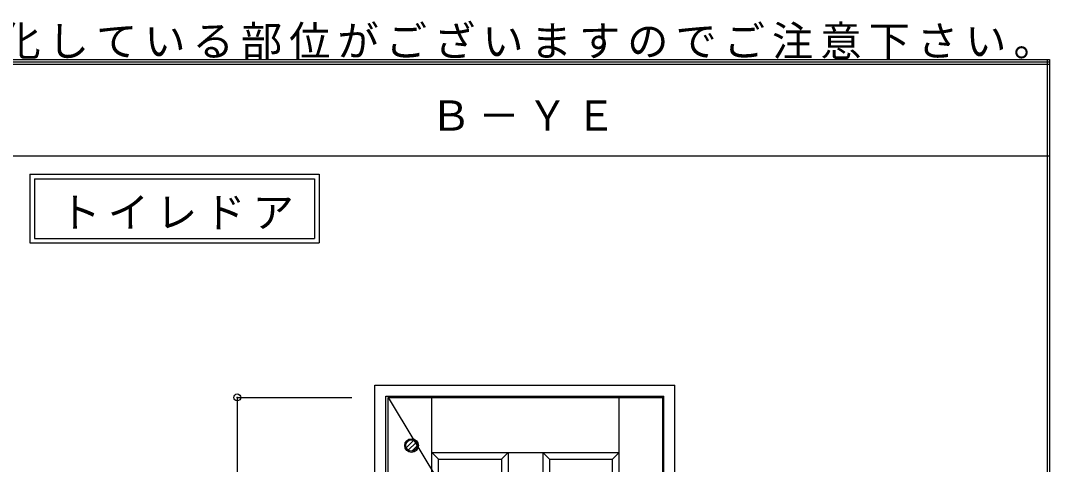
# Model space of a CAD drawing. Units: millimetres, scale not verified. Extents: x -6000 to 5700, y -4307 to 4260.
# Drawn here: x 3456 to 5700, y 3292 to 4260 of the extents above; entities that cross this region are included whole.
import ezdxf

# ---------------------------------------------------------------- set-up
doc = ezdxf.new("R2010")
doc.units = ezdxf.units.MM
doc.header["$LTSCALE"] = 30
doc.header["$PDMODE"] = 32
doc.header["$PDSIZE"] = 15
doc.linetypes.add('CHAIN2', pattern=[12, 9, -1, 1, -1])
doc.linetypes.add('DASHED1', pattern=[1.8, 1.2, -0.6])
for name, color, linetype in [('0-2_扉', 7, 'Continuous'), ('0-4_枠', 3, 'Continuous'), ('0-5_レバー', 7, 'Continuous'), ('0-7', 7, 'CHAIN2'), ('0-A_文字', 7, 'Continuous'), ('0-B_寸法', 7, 'Continuous'), ('F-1_枠', 6, 'Continuous')]:
    doc.layers.add(name, color=color, linetype=linetype)
doc.styles.add('ＭＳ ゴシック', font='')
doc.styles.get('ＭＳ ゴシック').set_extended_font_data('MS Gothic')

msp = doc.modelspace()

# ---------------------------------------------------------------- linework, layer by layer
at = {"layer": '0-2_扉'}
for p, q in [((4258, 1443), (4258, 3438)), ((4258, 3438), (4857, 3438)), ((4353, 2404.98), (4353, 3438)), ((4762, 1443), (4762, 3438)), ((4857, 1443), (4857, 3438)), ((4353, 3318), (4368, 3303)), ((4353, 3318), (4762, 3318)), ((4368, 3303), (4505, 3303)), ((4368, 2411.41), (4368, 3303)), ((4505, 3303), (4520, 3318)), ((4505, 3303), (4505, 2258)), ((4520, 3318), (4520, 2243)), ((4610, 3303), (4595, 3318)), ((4595, 3318), (4595, 2243)), ((4610, 3303), (4610, 2258)), ((4610, 3303), (4747, 3303)), ((4762, 3318), (4747, 3303)), ((4747, 2259.11), (4747, 3303))]:
    msp.add_line(p, q, dxfattribs=at)
at = {"layer": '0-4_枠'}
for p, q in [((4229, 3465), (4883, 3465)), ((4229, 1418), (4229, 3465)), ((4883, 1418), (4883, 3465)), ((4253, 3441), (4859, 3441)), ((4253, 1418), (4253, 3441)), ((4859, 1418), (4859, 3441))]:
    msp.add_line(p, q, dxfattribs=at)
at = {"layer": '0-5_レバー', "color": 4, "linetype": 'DASHED1'}
for p, q in [((4297.5, 3328.1), (4313.9, 3344.5)), ((4297.58, 3338.07), (4303.93, 3344.42)), ((4301.97, 3322.67), (4319.33, 3340.03)), ((4309.72, 3320.52), (4321.48, 3332.28))]:
    msp.add_line(p, q, dxfattribs=at)
at = {"layer": '0-5_レバー'}
msp.add_circle((4309, 3333), 15, dxfattribs=at)
at = {"layer": '0-5_レバー', "color": 3}
msp.add_circle((4309, 3333), 12.5, dxfattribs=at)
at = {"layer": '0-7'}
msp.add_lwpolyline([(4258, 3438), (4857, 2440.5), (4258, 1443)], dxfattribs=at)
at = {"layer": '0-A_文字'}
for p, q in [((3476.4, 3925), (3476.4, 3775)), ((3486.4, 3915), (3486.4, 3785)), ((3486.4, 3915), (4097.43, 3915)), ((4097.43, 3915), (4097.43, 3785)), ((3476.4, 3775), (4107.43, 3775)), ((3486.4, 3785), (4097.43, 3785))]:
    msp.add_line(p, q, dxfattribs=at)
msp.add_lwpolyline([(3476.4, 3925), (4107.43, 3925), (4107.43, 3775)], dxfattribs=at)
at = {"layer": '0-B_寸法', "color": 4}
for q in [(4179, 3438), (3929, 1443)]:
    msp.add_line((3929, 3438), q, dxfattribs=at)
at = {"layer": '0-B_寸法'}
msp.add_point((3929, 3438), dxfattribs=at)
at = {"layer": 'F-1_枠'}
for p, q in [((-6000, 4175), (5700, 4175)), ((5695, 4175), (5695, -4205)), ((5700, 4175), (5700, -4205)), ((-6000, 4170), (5700, 4170)), ((-6000, 4165), (5700, 4165)), ((-6000, 3965), (5700, 3965))]:
    msp.add_line(p, q, dxfattribs=at)

# ---------------------------------------------------------------- texts
at = {"layer": '0-A_文字', "char_height": 65.98, "attachment_point": 7, "style": 'ＭＳ ゴシック'}
for s, insert in [('\\T1.17;※本図は意匠確認用です。\u3000表記の簡略化している部位がございますのでご注意下さい。', (1515, 4175)), ('\\T1.17;Ｂ－ＹＥ', (4349.7, 4020)), ('\\T1.17;トイレドア', (3541.06, 3805))]:
    msp.add_mtext(s, dxfattribs=dict(at, insert=insert))

doc.saveas('drawing.dxf')
